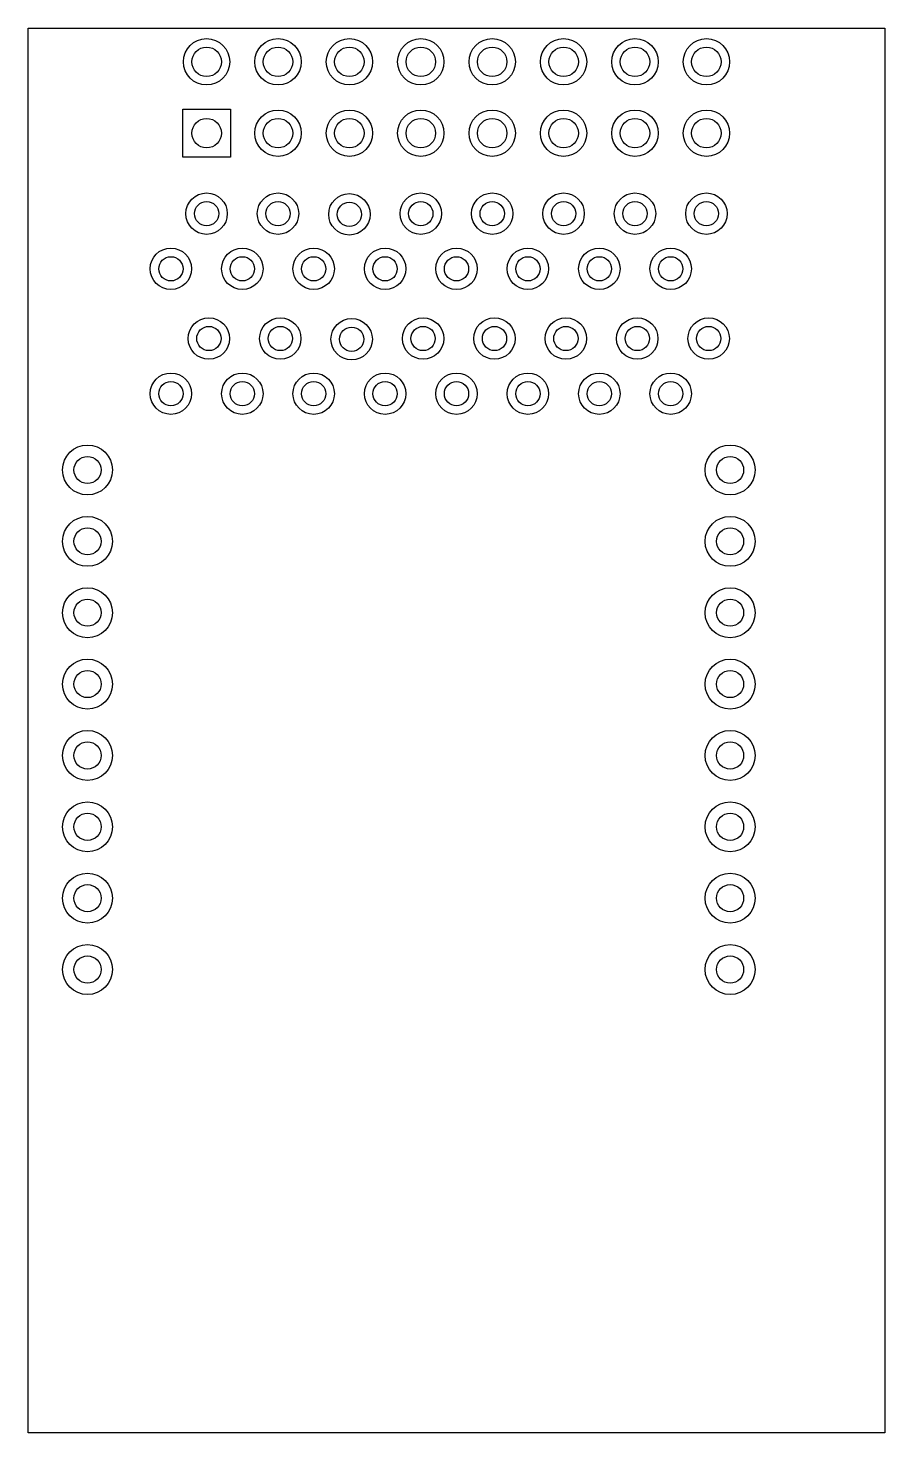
# Model space of a CAD drawing. Header units: millimetres. Extents: x 40000 to 41200, y -31968 to -30000.
import ezdxf

# ---------------------------------------------------------------- set-up
doc = ezdxf.new("R2010")
doc.units = ezdxf.units.MM

msp = doc.modelspace()

# ---------------------------------------------------------------- linework, layer by layer
for points in [[(40000, -30000), (41200, -30000), (41200, -31968.5), (40000, -31968.5), (40000, -30000)], [(40216.539, -30113.807), (40283.459, -30113.807), (40283.459, -30180.727), (40216.539, -30180.727)]]:
    msp.add_lwpolyline(points, close=True)
for centre, radius in [((40250, -30047.27), 32.465), ((40350, -30047.27), 32.465), ((40450, -30047.27), 32.465), ((40550, -30047.27), 32.465), ((40650, -30047.27), 32.465), ((40750, -30047.27), 32.465), ((40850, -30047.27), 32.465), ((40950, -30047.27), 32.465), ((40250, -30047.27), 20.654), ((40350, -30047.27), 20.654), ((40450, -30047.27), 20.654), ((40550, -30047.27), 20.654), ((40650, -30047.27), 20.654), ((40750, -30047.27), 20.654), ((40850, -30047.27), 20.654), ((40950, -30047.27), 20.654), ((40350, -30147.27), 32.465), ((40450, -30147.27), 32.465), ((40550, -30147.27), 32.465), ((40650, -30147.27), 32.465), ((40750, -30147.27), 32.465), ((40850, -30147.27), 32.465), ((40950, -30147.27), 32.465), ((40250, -30147.27), 20.654), ((40350, -30147.27), 20.654), ((40450, -30147.27), 20.654), ((40550, -30147.27), 20.654), ((40650, -30147.27), 20.654), ((40750, -30147.27), 20.654), ((40850, -30147.27), 20.654), ((40950, -30147.27), 20.654), ((40250, -30260), 29), ((40350, -30260), 29), ((40450, -30261), 29), ((40550, -30260), 29), ((40650, -30260), 29), ((40750, -30260), 29), ((40850, -30260), 29), ((40950, -30260), 29), ((40250, -30260), 17), ((40350, -30260), 17), ((40450, -30261), 17), ((40550, -30260), 17), ((40650, -30260), 17), ((40750, -30260), 17), ((40850, -30260), 17), ((40950, -30260), 17), ((40200, -30337.3), 29), ((40300, -30337.3), 29), ((40400, -30337.3), 29), ((40500, -30337.3), 29), ((40600, -30337.3), 29), ((40700, -30337.3), 29), ((40800, -30337.3), 29), ((40900, -30337.3), 29), ((40200, -30337.3), 17), ((40300, -30337.3), 17), ((40400, -30337.3), 17), ((40500, -30337.3), 17), ((40600, -30337.3), 17), ((40700, -30337.3), 17), ((40800, -30337.3), 17), ((40900, -30337.3), 17), ((40253.2, -30435), 29), ((40353.2, -30435), 29), ((40453.2, -30436), 29), ((40553.2, -30435), 29), ((40653.2, -30435), 29), ((40753.2, -30435), 29), ((40853.2, -30435), 29), ((40953.2, -30435), 29), ((40253.2, -30435), 17), ((40353.2, -30435), 17), ((40453.2, -30436), 17), ((40553.2, -30435), 17), ((40653.2, -30435), 17), ((40753.2, -30435), 17), ((40853.2, -30435), 17), ((40953.2, -30435), 17), ((40200, -30512.3), 29), ((40300, -30512.3), 29), ((40400, -30512.3), 29), ((40500, -30512.3), 29), ((40600, -30512.3), 29), ((40700, -30512.3), 29), ((40800, -30512.3), 29), ((40900, -30512.3), 29), ((40200, -30512.3), 17), ((40300, -30512.3), 17), ((40400, -30512.3), 17), ((40500, -30512.3), 17), ((40600, -30512.3), 17), ((40700, -30512.3), 17), ((40800, -30512.3), 17), ((40900, -30512.3), 17), ((40083.2, -30619.2), 35), ((40983.2, -30619.2), 35), ((40083.2, -30619.2), 19), ((40983.2, -30619.2), 19), ((40083.2, -30719.2), 35), ((40983.2, -30719.2), 35), ((40083.2, -30719.2), 19), ((40983.2, -30719.2), 19), ((40083.2, -30819.2), 35), ((40983.2, -30819.2), 35), ((40083.2, -30819.2), 19), ((40983.2, -30819.2), 19), ((40083.2, -30919.2), 35), ((40983.2, -30919.2), 35), ((40083.2, -30919.2), 19), ((40983.2, -30919.2), 19), ((40083.2, -31019.2), 35), ((40083.2, -31019.2), 19), ((40983.2, -31019.2), 35), ((40983.2, -31019.2), 19), ((40083.2, -31119.2), 35), ((40083.2, -31119.2), 19), ((40983.2, -31119.2), 35), ((40983.2, -31119.2), 19), ((40083.2, -31219.2), 35), ((40083.2, -31219.2), 19), ((40983.2, -31219.2), 35), ((40983.2, -31219.2), 19), ((40083.2, -31319.2), 35), ((40983.2, -31319.2), 35), ((40083.2, -31319.2), 19), ((40983.2, -31319.2), 19)]:
    msp.add_circle(centre, radius)

doc.saveas('drawing.dxf')
